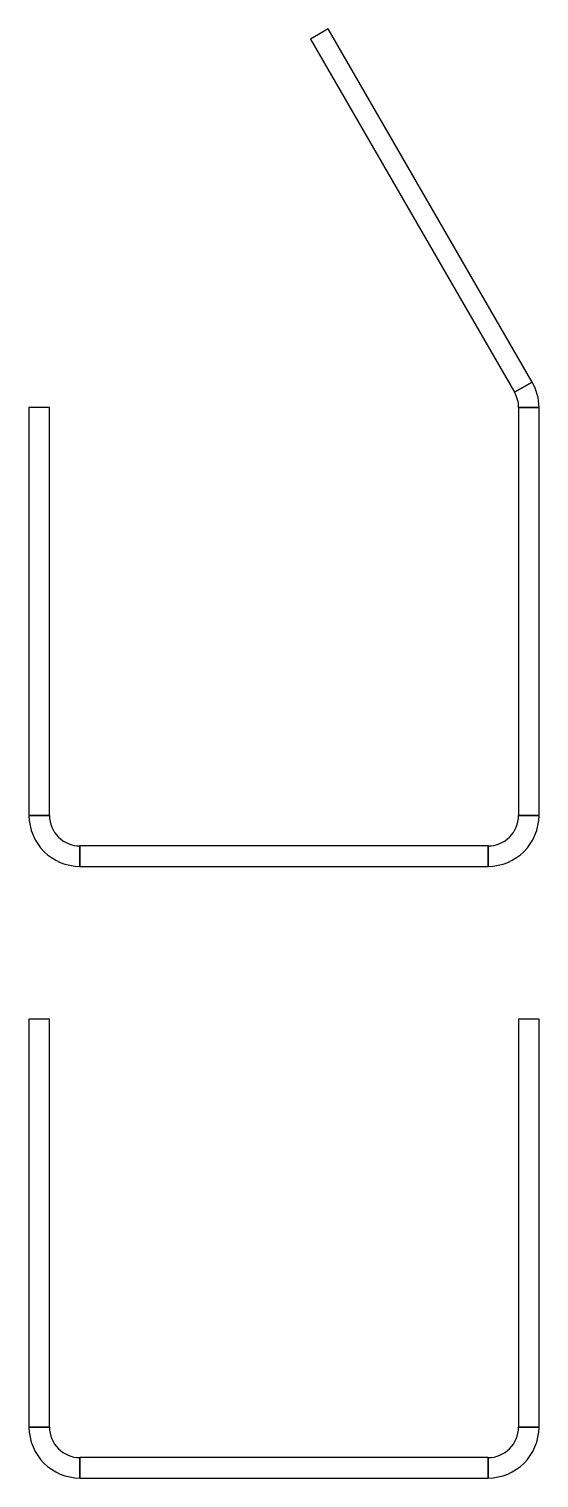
# Model space of a CAD drawing. Header units: metres. Extents: x -25 to 225, y 0 to 711.
import ezdxf

# ---------------------------------------------------------------- set-up
doc = ezdxf.new("R2010")
doc.units = ezdxf.units.M

msp = doc.modelspace()

# ---------------------------------------------------------------- linework, layer by layer
at = {"layer": 'PARAMETRIX'}
for p, q in [((121.6506, 710.7051), (112.9904, 705.7051)), ((221.6506, 537.5), (121.6506, 710.7051)), ((112.9904, 705.7051), (212.9904, 532.5)), ((221.6506, 537.5), (212.9904, 532.5)), ((212.9904, 532.5), (221.6506, 537.5)), ((-15, 525), (-25, 525)), ((-25, 525), (-25, 325)), ((-15, 325), (-15, 525)), ((225, 525), (215, 525)), ((215, 525), (215, 325)), ((215, 525), (225, 525)), ((225, 325), (225, 525)), ((-15, 325), (-25, 325)), ((-25, 325), (-15, 325)), ((225, 325), (215, 325)), ((215, 325), (225, 325)), ((200, 310), (0, 310)), ((0, 310), (0, 300)), ((0, 300), (0, 310)), ((200, 300), (200, 310)), ((200, 310), (200, 300)), ((0, 300), (200, 300)), ((-15, 225), (-25, 225)), ((-25, 225), (-25, 25)), ((-15, 25), (-15, 225)), ((225, 225), (215, 225)), ((215, 225), (215, 25)), ((225, 25), (225, 225)), ((-15, 25), (-25, 25)), ((-25, 25), (-15, 25)), ((225, 25), (215, 25)), ((215, 25), (225, 25)), ((200, 10), (0, 10)), ((0, 10), (0, 0)), ((0, 0), (0, 10)), ((200, 0), (200, 10)), ((200, 10), (200, 0)), ((0, 0), (200, 0))]:
    msp.add_line(p, q, dxfattribs=at)
for centre, radius, start, end in [((200, 525), 25, 0, 30), ((200, 525), 15, 0, 30), ((0, 325), 25, 180, 270), ((0, 325), 15, 180, 270), ((200, 325), 25, 270, 0), ((200, 325), 15, 270, 0), ((0, 25), 25, 180, 270), ((0, 25), 15, 180, 270), ((200, 25), 25, 270, 360), ((200, 25), 15, 270, 360)]:
    msp.add_arc(centre, radius, start, end, dxfattribs=at)

doc.saveas('drawing.dxf')
